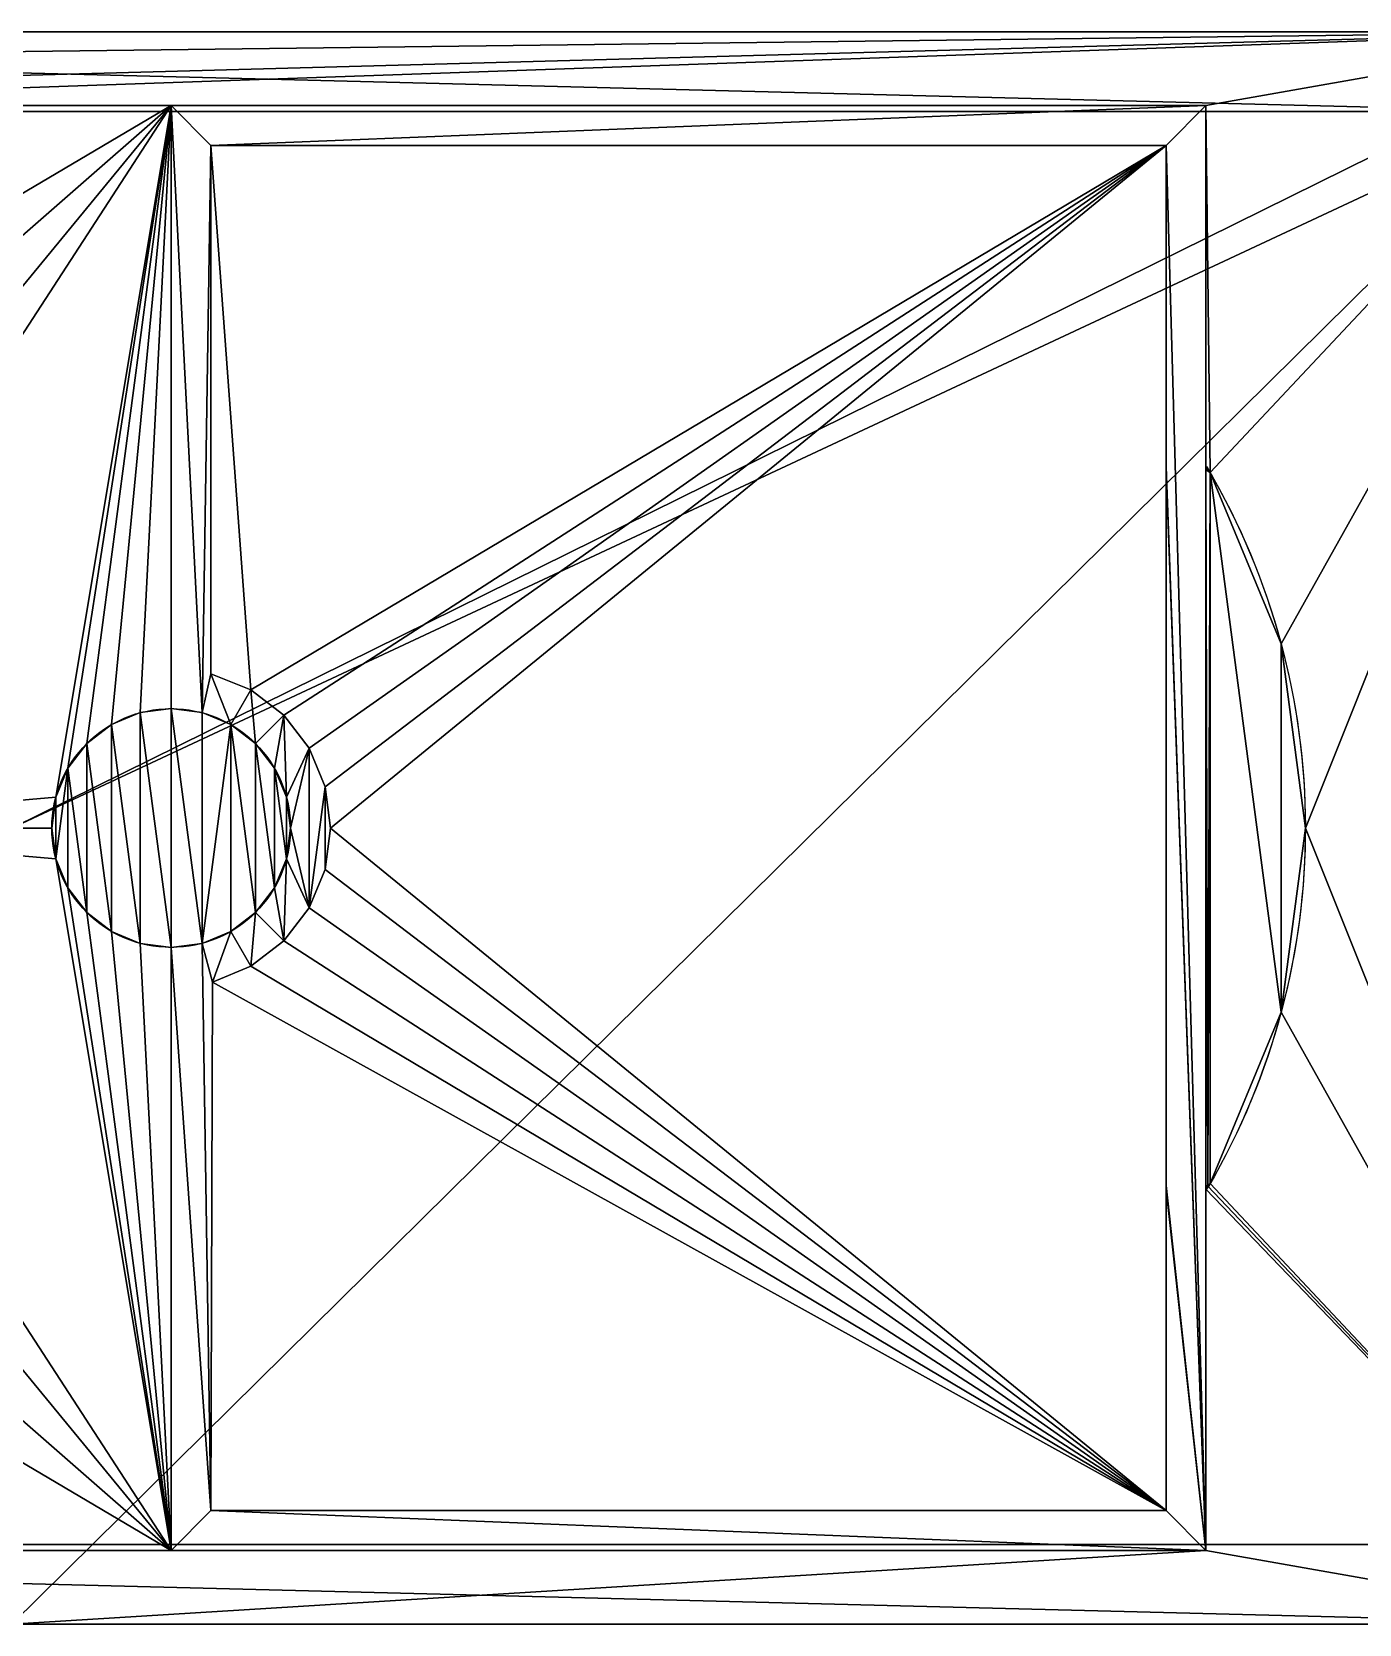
# Model space of a CAD drawing. Extents: x 14.6 to 67.6, y 90.1 to 110.1.
# Drawn here: x 41.33 to 58, y 90.14 to 110.14 of the extents above; entities that cross this region are included whole.
import ezdxf

# ---------------------------------------------------------------- set-up
doc = ezdxf.new("R2010")
doc.units = 0
doc.layers.get('0').update_dxf_attribs({"color": 13, "linetype": 'CONTINUOUS'})

# ---------------------------------------------------------------- blocks, each defined once
blk = doc.blocks.new('GROUP_1')
for p, q in [((6.25, 20, 23.65), (46.75, 20, 23.65)), ((28.5, 19.074, 54.55), (28.5, 11.5, 54.55)), ((29, 18.574, 54.55), (29, 11.938, 54.55)), ((41, 5.511, 54.55), (41, 14.5, 54.55)), ((41.5, 5.511, 54.55), (41.5, 14.5, 54.55)), ((28.5, 11.5, 54.55), (28.5, 8.5, 54.55)), ((28.5, 8.5, 54.55), (28.5, 0.926, 54.55)), ((29.019, 8.064, 54.55), (29, 1.426, 54.55)), ((41, 5.464, 54.55), (41, 5.511, 54.55)), ((41.5, 5.464, 54.55), (41.5, 5.511, 54.55)), ((46.75, 0, 44.15), (26.5, 0, 44.15)), ((26.5, 0, 23.65), (46.75, 0, 23.65))]:
    blk.add_line(p, q)
at = {"color": 250}
for p, q in [((46.75, 20, 18.65), (6.25, 20, 18.65)), ((46.75, 20, 44.15), (6.25, 20, 44.15)), ((16.25, 20, 53.25), (46.75, 20, 53.25)), ((20.25, 19.074, 54.55), (28.5, 19.074, 54.55)), ((20.25, 19.074, 53.25), (41.5, 19.074, 53.25)), ((28.5, 19.074, 54.55), (41.5, 19.074, 54.55)), ((41.5, 14.536, 53.25), (41.5, 19.074, 53.25)), ((41.5, 14.536, 54.55), (41.5, 19.074, 54.55)), ((41.5, 19.074, 53.25), (41.5, 19.074, 54.55)), ((7.25, 19, 17.15), (45.75, 19, 17.15)), ((41, 18.574, 54.55), (29, 18.574, 54.55)), ((41, 14.536, 54.55), (41, 18.574, 54.55)), ((41.5, 14.536, 53.25), (41.5, 14.536, 54.55)), ((41.5, 14.5, 53.25), (41.5, 14.5, 54.55)), ((41.553, 14.466, 53.25), (41.553, 14.466, 54.55)), ((42.446, 12.312, 53.25), (42.446, 12.312, 54.55)), ((42.75, 10, 53.25), (42.75, 10, 54.55)), ((42.446, 7.688, 53.25), (42.446, 7.688, 54.55)), ((41, 1.426, 54.55), (41, 5.464, 54.55)), ((41.5, 5.511, 53.25), (41.5, 5.464, 53.25)), ((41.5, 5.511, 53.25), (41.5, 5.511, 54.55)), ((41.5, 5.464, 53.25), (41.5, 5.464, 54.55)), ((41.5, 5.464, 54.55), (41.5, 0.926, 54.55)), ((41.5, 5.464, 53.25), (41.5, 0.926, 53.25)), ((41.527, 5.5, 53.25), (41.527, 5.5, 54.55)), ((41.553, 5.534, 53.25), (41.553, 5.534, 54.55)), ((29, 1.426, 54.55), (41, 1.426, 54.55)), ((45.75, 1, 17.15), (7.25, 1, 17.15)), ((20.25, 0.926, 54.55), (28.5, 0.926, 54.55)), ((20.25, 0.926, 53.25), (41.5, 0.926, 53.25)), ((28.5, 0.926, 54.55), (41.5, 0.926, 54.55)), ((41.5, 0.926, 53.25), (41.5, 0.926, 54.55)), ((46.75, 0, 18.65), (26.5, 0, 18.65)), ((46.75, 0, 53.25), (26.5, 0, 53.25))]:
    blk.add_line(p, q, dxfattribs=at)
blk.add_polyline3d([(41, 14.5, 54.55), (41, 14.536, 54.55)], dxfattribs=at)
blk.add_polyline3d([(29, 11.938, 54.55), (29.502, 11.736, 54.55), (29.917, 11.417, 54.55), (30.236, 11.002, 54.55), (30.436, 10.519, 54.55), (30.504, 10, 54.55), (30.436, 9.481, 54.55), (30.236, 8.998, 54.55), (29.917, 8.583, 54.55), (29.502, 8.264, 54.55), (29.019, 8.064, 54.55)])
at = {"color": 250, "extrusion": (0, 0, -1)}
for centre, radius, start, end in [((-33.818, 10, -54.55), 8.932, 149.4428, 149.6404), ((-33.818, 10, -53.25), 8.932, 149.4428, 210.2699), ((-33.818, 10, -54.55), 8.932, 149.6404, 210.2699), ((-42.75, 10, -54.55), 4.67, 285.1994, 285.5609), ((-42.75, 10, -53.25), 4.67, 285.1994, 285.5609), ((-33.818, 10, -53.25), 8.932, 210.2699, 210.5572)]:
    blk.add_arc(centre, radius, start, end, dxfattribs=at)
at = {"extrusion": (0, 0, -1)}
for start, end in [(270, 90), (90, 270)]:
    blk.add_arc((-28.5, 10, -54.55), 1.5, start, end, dxfattribs=at)
at = {"color": 250}
mesh = blk.add_polyface(dxfattribs=at)
corners = [(9.179, 2.929, 54.55), (10.116, 8.356, 54.55), (9.9, 10, 54.55), (11.25, 1.34, 54.55), (10.751, 6.825, 54.55), (11.76, 5.51, 54.55), (13.662, 0.341, 54.55), (13.075, 4.501, 54.55), (14.606, 3.866, 54.55), (16.25, 0, 54.55), (16.25, 3.65, 54.55), (18.838, 0.341, 54.55), (17.894, 3.866, 54.55), (19.425, 4.501, 54.55), (20.25, 0.926, 54.55), (20.74, 5.51, 54.55), (28.5, 0.926, 54.55), (21.749, 6.825, 54.55), (22.384, 8.356, 54.55), (22.6, 10, 54.55), (27.051, 9.612, 54.55), (27, 10, 54.55), (27.201, 9.25, 54.55), (27.439, 8.939, 54.55), (27.75, 8.701, 54.55), (28.112, 8.551, 54.55), (28.5, 8.5, 54.55), (6.591, 7.412, 54.55), (6.591, 12.588, 54.55), (6.25, 10, 54.55), (7.59, 5, 54.55), (7.59, 15, 54.55), (9.179, 17.071, 54.55), (10.116, 11.644, 54.55), (11.25, 18.66, 54.55), (10.751, 13.175, 54.55), (11.76, 14.49, 54.55), (13.662, 19.659, 54.55), (13.075, 15.499, 54.55), (14.606, 16.134, 54.55), (16.25, 20, 54.55), (16.25, 16.35, 54.55), (17.894, 16.134, 54.55), (18.838, 19.659, 54.55), (19.425, 15.499, 54.55), (20.25, 19.074, 54.55), (20.74, 14.49, 54.55), (28.5, 19.074, 54.55), (21.749, 13.175, 54.55), (22.384, 11.644, 54.55), (27.051, 10.388, 54.55), (27.201, 10.75, 54.55), (27.439, 11.061, 54.55), (27.75, 11.299, 54.55), (28.112, 11.449, 54.55), (28.5, 11.5, 54.55)]
mesh.append_faces([[corners[k] for k in face] for face in [(25, 16, 26), (27, 28, 29), (47, 54, 55)]], dxfattribs={"vtx0": -1, "color": 250})
mesh.append_faces([[corners[k] for k in face] for face in [(1, 3, 4), (4, 3, 5), (5, 6, 7), (7, 6, 8), (8, 9, 10), (10, 11, 12), (12, 11, 13), (13, 14, 15), (15, 16, 17), (17, 16, 18), (18, 16, 19), (20, 16, 22), (22, 16, 23), (23, 16, 24), (24, 16, 25), (28, 30, 31), (31, 30, 32), (32, 33, 34), (34, 36, 37), (37, 39, 40), (40, 42, 43), (43, 44, 45), (45, 46, 47), (50, 19, 21)]], dxfattribs={"vtx0": -1, "vtx1": -1, "color": 250})
mesh.append_faces([[corners[k] for k in face] for face in [(19, 16, 20), (32, 0, 2), (47, 19, 50)]], dxfattribs={"vtx0": -1, "vtx1": -1, "vtx2": -1, "color": 250})
mesh.append_faces([[corners[k] for k in face] for face in [(0, 1, 2), (1, 0, 3), (5, 3, 6), (8, 6, 9), (10, 9, 11), (13, 11, 14), (15, 14, 16), (19, 20, 21), (28, 27, 30), (32, 30, 0), (32, 2, 33), (34, 33, 35), (34, 35, 36), (37, 36, 38), (37, 38, 39), (40, 39, 41), (40, 41, 42), (43, 42, 44), (45, 44, 46), (47, 46, 48), (47, 48, 49), (47, 49, 19), (47, 50, 51), (47, 51, 52), (47, 52, 53), (47, 53, 54)]], dxfattribs={"vtx0": -1, "vtx2": -1, "color": 250})
mesh = blk.add_polyface(dxfattribs=at)
corners = [(6.25, 20, 23.65), (46.75, 20, 18.65), (6.25, 20, 18.65), (46.75, 20, 20.15), (46.75, 20, 23.65)]
mesh.append_faces([[corners[k] for k in face] for face in [(0, 1, 2), (3, 0, 4)]], dxfattribs={"vtx0": -1, "color": 250})
mesh.append_faces([[corners[k] for k in face] for face in [(1, 0, 3)]], dxfattribs={"vtx0": -1, "vtx1": -1, "color": 250})
mesh = blk.add_polyface()
corners = [(46.75, 20, 44.15), (6.25, 18.9, 44.15), (6.25, 20, 44.15), (26.5, 0, 44.15), (46.75, 0, 44.15), (46.75, 18.9, 44.15), (46.75, 1.1, 44.15), (6.25, 10, 44.15), (6.25, 0, 44.15), (6.25, 1.1, 44.15)]
mesh.append_faces([[corners[k] for k in face] for face in [(0, 1, 2), (4, 5, 6), (7, 8, 9)]], dxfattribs={"vtx0": -1})
mesh.append_faces([[corners[k] for k in face] for face in [(3, 0, 4), (8, 1, 3)]], dxfattribs={"vtx0": -1, "vtx1": -1})
mesh.append_faces([[corners[k] for k in face] for face in [(1, 0, 3)]], dxfattribs={"vtx0": -1, "vtx1": -1, "vtx2": -1})
mesh.append_faces([[corners[k] for k in face] for face in [(4, 0, 5), (8, 7, 1)]], dxfattribs={"vtx0": -1, "vtx2": -1})
mesh = blk.add_polyface(dxfattribs=at)
corners = [(6.25, 20, 44.15), (46.75, 20, 23.65), (6.25, 20, 23.65), (46.75, 20, 44.15)]
mesh.append_faces([[corners[k] for k in face] for face in [(0, 1, 2), (1, 0, 3)]], dxfattribs={"vtx0": -1, "color": 250})
mesh = blk.add_polyface()
corners = [(46.75, 20, 23.65), (6.25, 0, 23.65), (6.25, 20, 23.65), (26.5, 0, 23.65), (46.75, 0, 23.65)]
mesh.append_faces([[corners[k] for k in face] for face in [(0, 1, 2), (3, 0, 4)]], dxfattribs={"vtx0": -1})
mesh.append_faces([[corners[k] for k in face] for face in [(1, 0, 3)]], dxfattribs={"vtx0": -1, "vtx1": -1})
mesh = blk.add_polyface(dxfattribs=at)
corners = [(6.25, 20, 53.25), (46.75, 20, 44.15), (6.25, 20, 44.15), (46.75, 20, 47.75), (46.75, 20, 53.25), (16.25, 20, 53.25)]
mesh.append_faces([[corners[k] for k in face] for face in [(0, 1, 2), (4, 0, 5)]], dxfattribs={"vtx0": -1, "color": 250})
mesh.append_faces([[corners[k] for k in face] for face in [(1, 0, 3), (3, 0, 4)]], dxfattribs={"vtx0": -1, "vtx1": -1, "color": 250})
mesh = blk.add_polyface(dxfattribs=at)
corners = [(46.75, 20, 18.65), (6.25, 0, 18.65), (6.25, 20, 18.65), (26.5, 0, 18.65), (46.75, 0, 18.65)]
mesh.append_faces([[corners[k] for k in face] for face in [(0, 1, 2), (3, 0, 4)]], dxfattribs={"vtx0": -1, "color": 250})
mesh.append_faces([[corners[k] for k in face] for face in [(1, 0, 3)]], dxfattribs={"vtx0": -1, "vtx1": -1, "color": 250})
mesh = blk.add_polyface(dxfattribs=at)
corners = [(6.25, 20, 18.65), (45.75, 19, 17.15), (7.25, 19, 17.15), (46.75, 20, 18.65)]
mesh.append_faces([[corners[k] for k in face] for face in [(0, 1, 2), (1, 0, 3)]], dxfattribs={"vtx0": -1, "color": 250})
mesh = blk.add_polyface(dxfattribs=at)
corners = [(41.553, 14.466, 53.25), (41.5, 14.536, 53.25), (41.5, 14.5, 53.25), (41.5, 19.074, 53.25), (26.5, 0, 53.25), (18.838, 0.341, 53.25), (16.25, 0, 53.25), (20.25, 0.926, 53.25), (41.5, 0.926, 53.25), (46.75, 0, 53.25), (41.5, 5.464, 53.25), (41.527, 5.5, 53.25), (41.553, 5.534, 53.25), (42.446, 7.688, 53.25), (42.75, 10, 53.25), (46.773, 12.372, 53.25), (46.75, 12.402, 53.25), (18.838, 19.659, 53.25), (46.75, 20, 53.25), (16.25, 20, 53.25), (20.25, 19.074, 53.25), (42.446, 12.312, 53.25)]
mesh.append_faces([[corners[k] for k in face] for face in [(0, 1, 2), (4, 5, 6), (17, 18, 19)]], dxfattribs={"vtx0": -1, "color": 250})
mesh.append_faces([[corners[k] for k in face] for face in [(1, 0, 3), (5, 4, 7), (7, 4, 8), (8, 9, 10), (10, 9, 11), (11, 9, 12), (12, 9, 13), (13, 9, 14), (18, 9, 16)]], dxfattribs={"vtx0": -1, "vtx1": -1, "color": 250})
mesh.append_faces([[corners[k] for k in face] for face in [(18, 3, 0), (18, 14, 9)]], dxfattribs={"vtx0": -1, "vtx1": -1, "vtx2": -1, "color": 250})
mesh.append_faces([[corners[k] for k in face] for face in [(8, 4, 9), (18, 17, 20), (18, 20, 3), (18, 0, 21), (18, 21, 14)]], dxfattribs={"vtx0": -1, "vtx2": -1, "color": 250})
mesh.append_faces([[corners[k] for k in face] for face in [(15, 16, 9)]], dxfattribs={"vtx1": -1, "color": 250})
mesh = blk.add_polyface(dxfattribs=at)
corners = [(20.25, 19.074, 54.55), (41.5, 19.074, 53.25), (20.25, 19.074, 53.25), (41.5, 19.074, 54.55), (28.5, 19.074, 54.55)]
mesh.append_faces([[corners[k] for k in face] for face in [(0, 1, 2), (3, 0, 4)]], dxfattribs={"vtx0": -1, "color": 250})
mesh.append_faces([[corners[k] for k in face] for face in [(1, 0, 3)]], dxfattribs={"vtx0": -1, "vtx1": -1, "color": 250})
mesh = blk.add_polyface(dxfattribs=at)
corners = [(28.888, 8.551, 54.55), (29.019, 8.064, 54.55), (29.25, 8.701, 54.55), (29, 1.426, 54.55), (29.502, 8.264, 54.55), (29.561, 8.939, 54.55), (29.917, 8.583, 54.55), (29.799, 9.25, 54.55), (29.949, 9.612, 54.55), (30.236, 8.998, 54.55), (30, 10, 54.55), (30.236, 11.002, 54.55), (30.436, 10.519, 54.55), (30.436, 9.481, 54.55), (30.504, 10, 54.55), (29.25, 11.299, 54.55), (29, 11.938, 54.55), (28.888, 11.449, 54.55), (29.502, 11.736, 54.55), (29.561, 11.061, 54.55), (29.917, 11.417, 54.55), (29.799, 10.75, 54.55), (29.949, 10.388, 54.55), (28.5, 0.926, 54.55), (28.5, 8.5, 54.55), (41.5, 0.926, 54.55), (41, 1.426, 54.55), (41, 5.464, 54.55), (41, 5.511, 54.55), (41, 14.5, 54.55), (41, 14.536, 54.55), (41, 18.574, 54.55), (28.5, 19.074, 54.55), (28.5, 11.5, 54.55), (29, 18.574, 54.55), (41.5, 19.074, 54.55), (41.5, 5.464, 54.55), (41.5, 5.511, 54.55), (41.5, 14.5, 54.55), (41.5, 14.536, 54.55)]
mesh.append_faces([[corners[k] for k in face] for face in [(12, 13, 14), (17, 32, 33), (35, 38, 39)]], dxfattribs={"vtx0": -1, "color": 250})
mesh.append_faces([[corners[k] for k in face] for face in [(0, 1, 2), (1, 0, 3), (2, 4, 5), (5, 6, 7), (7, 6, 8), (8, 9, 10), (11, 9, 12), (15, 16, 17), (16, 15, 18), (18, 19, 20), (20, 22, 11), (23, 3, 24), (24, 3, 0), (3, 25, 26), (26, 25, 27), (27, 25, 28), (28, 25, 29), (29, 25, 30), (30, 25, 31), (32, 34, 35), (34, 17, 16)]], dxfattribs={"vtx0": -1, "vtx1": -1, "color": 250})
mesh.append_faces([[corners[k] for k in face] for face in [(10, 9, 11), (32, 17, 34), (35, 31, 25)]], dxfattribs={"vtx0": -1, "vtx1": -1, "vtx2": -1, "color": 250})
mesh.append_faces([[corners[k] for k in face] for face in [(2, 1, 4), (5, 4, 6), (8, 6, 9), (12, 9, 13), (18, 15, 19), (20, 19, 21), (20, 21, 22), (11, 22, 10), (3, 23, 25), (35, 34, 31), (35, 25, 36), (35, 36, 37), (35, 37, 38)]], dxfattribs={"vtx0": -1, "vtx2": -1, "color": 250})
mesh = blk.add_polyface(dxfattribs=at)
corners = [(41.5, 19.074, 53.25), (41.5, 14.536, 54.55), (41.5, 14.536, 53.25), (41.5, 19.074, 54.55)]
mesh.append_faces([[corners[k] for k in face] for face in [(0, 1, 2), (1, 0, 3)]], dxfattribs={"vtx0": -1, "color": 250})
mesh = blk.add_polyface(dxfattribs=at)
corners = [(45.75, 19, 17.15), (7.25, 1, 17.15), (7.25, 19, 17.15), (45.75, 1, 17.15)]
mesh.append_faces([[corners[k] for k in face] for face in [(0, 1, 2), (1, 0, 3)]], dxfattribs={"vtx0": -1, "color": 250})
at = {"color": 2}
mesh = blk.add_polyface(dxfattribs=at)
corners = [(41, 1.426, 54.55), (29.019, 8.064, 54.55), (29, 1.426, 54.55), (29.502, 8.264, 54.55), (29.917, 8.583, 54.55), (30.236, 8.998, 54.55), (30.436, 9.481, 54.55), (30.504, 10, 54.55), (29.502, 11.736, 54.55), (29, 18.574, 54.55), (29, 11.938, 54.55), (41, 18.574, 54.55), (29.917, 11.417, 54.55), (30.236, 11.002, 54.55), (30.436, 10.519, 54.55), (41, 5.464, 54.55), (41, 5.511, 54.55), (41, 14.5, 54.55), (41, 14.536, 54.55)]
mesh.append_faces([[corners[k] for k in face] for face in [(0, 1, 2), (8, 9, 10), (11, 17, 18)]], dxfattribs={"vtx0": -1, "color": 2})
mesh.append_faces([[corners[k] for k in face] for face in [(1, 0, 3), (3, 0, 4), (4, 0, 5), (5, 0, 6), (6, 0, 7), (9, 8, 11)]], dxfattribs={"vtx0": -1, "vtx1": -1, "color": 2})
mesh.append_faces([[corners[k] for k in face] for face in [(11, 7, 0)]], dxfattribs={"vtx0": -1, "vtx1": -1, "vtx2": -1, "color": 2})
mesh.append_faces([[corners[k] for k in face] for face in [(11, 8, 12), (11, 12, 13), (11, 13, 14), (11, 14, 7), (11, 0, 15), (11, 15, 16), (11, 16, 17)]], dxfattribs={"vtx0": -1, "vtx2": -1, "color": 2})
at = {"color": 250}
mesh = blk.add_polyface(dxfattribs=at)
corners = [(41.5, 14.536, 53.25), (41.5, 14.5, 54.55), (41.5, 14.5, 53.25), (41.5, 14.536, 54.55)]
mesh.append_faces([[corners[k] for k in face] for face in [(0, 1, 2), (1, 0, 3)]], dxfattribs={"vtx0": -1, "color": 250})
mesh = blk.add_polyface(dxfattribs=at)
corners = [(41.5, 14.5, 54.55), (41.553, 14.466, 53.25), (41.5, 14.5, 53.25), (41.553, 14.466, 54.55)]
mesh.append_faces([[corners[k] for k in face] for face in [(0, 1, 2), (1, 0, 3)]], dxfattribs={"vtx0": -1, "color": 250})
mesh = blk.add_polyface(dxfattribs=at)
corners = [(41.527, 5.5, 54.55), (41.5, 14.5, 54.55), (41.5, 5.511, 54.55), (41.553, 14.466, 54.55), (41.553, 5.534, 54.55), (42.446, 7.688, 54.55), (42.446, 12.312, 54.55), (42.75, 10, 54.55)]
mesh.append_faces([[corners[k] for k in face] for face in [(0, 1, 2), (6, 5, 7)]], dxfattribs={"vtx0": -1, "color": 250})
mesh.append_faces([[corners[k] for k in face] for face in [(1, 0, 3), (3, 5, 6)]], dxfattribs={"vtx0": -1, "vtx1": -1, "color": 250})
mesh.append_faces([[corners[k] for k in face] for face in [(3, 0, 4), (3, 4, 5)]], dxfattribs={"vtx0": -1, "vtx2": -1, "color": 250})
mesh = blk.add_polyface(dxfattribs=at)
corners = [(41.553, 14.466, 53.25), (42.446, 12.312, 54.55), (42.446, 12.312, 53.25), (41.553, 14.466, 54.55)]
mesh.append_faces([[corners[k] for k in face] for face in [(0, 1, 2), (1, 0, 3)]], dxfattribs={"vtx0": -1, "color": 250})
mesh = blk.add_polyface(dxfattribs=at)
corners = [(42.446, 12.312, 53.25), (42.75, 10, 54.55), (42.75, 10, 53.25), (42.446, 12.312, 54.55)]
mesh.append_faces([[corners[k] for k in face] for face in [(0, 1, 2), (1, 0, 3)]], dxfattribs={"vtx0": -1, "color": 250})
mesh = blk.add_polyface(dxfattribs=at)
corners = [(27.051, 9.612, 54.55), (27.051, 10.388, 54.55), (27, 10, 54.55), (27.201, 10.75, 54.55), (27.201, 9.25, 54.55), (27.439, 8.939, 54.55), (27.439, 11.061, 54.55), (27.75, 8.701, 54.55), (27.75, 11.299, 54.55), (28.112, 8.551, 54.55), (28.112, 11.449, 54.55), (28.5, 8.5, 54.55), (28.5, 11.5, 54.55)]
mesh.append_faces([[corners[k] for k in face] for face in [(0, 1, 2), (10, 11, 12)]], dxfattribs={"vtx0": -1, "color": 250})
mesh.append_faces([[corners[k] for k in face] for face in [(1, 0, 3), (3, 5, 6), (6, 7, 8), (8, 9, 10)]], dxfattribs={"vtx0": -1, "vtx1": -1, "color": 250})
mesh.append_faces([[corners[k] for k in face] for face in [(3, 0, 4), (3, 4, 5), (6, 5, 7), (8, 7, 9), (10, 9, 11)]], dxfattribs={"vtx0": -1, "vtx2": -1, "color": 250})
mesh = blk.add_polyface(dxfattribs=at)
corners = [(28.888, 8.551, 54.55), (28.5, 11.5, 54.55), (28.5, 8.5, 54.55), (28.888, 11.449, 54.55), (29.25, 11.299, 54.55), (29.25, 8.701, 54.55), (29.561, 8.939, 54.55), (29.561, 11.061, 54.55), (29.799, 9.25, 54.55), (29.799, 10.75, 54.55), (29.949, 9.612, 54.55), (29.949, 10.388, 54.55), (30, 10, 54.55)]
mesh.append_faces([[corners[k] for k in face] for face in [(0, 1, 2), (11, 10, 12)]], dxfattribs={"vtx0": -1, "color": 250})
mesh.append_faces([[corners[k] for k in face] for face in [(1, 0, 3), (3, 0, 4), (4, 6, 7), (7, 8, 9), (9, 10, 11)]], dxfattribs={"vtx0": -1, "vtx1": -1, "color": 250})
mesh.append_faces([[corners[k] for k in face] for face in [(4, 0, 5), (4, 5, 6), (7, 6, 8), (9, 8, 10)]], dxfattribs={"vtx0": -1, "vtx2": -1, "color": 250})
mesh = blk.add_polyface(dxfattribs=at)
corners = [(42.75, 10, 53.25), (42.446, 7.688, 54.55), (42.446, 7.688, 53.25), (42.75, 10, 54.55)]
mesh.append_faces([[corners[k] for k in face] for face in [(0, 1, 2), (1, 0, 3)]], dxfattribs={"vtx0": -1, "color": 250})
mesh = blk.add_polyface(dxfattribs=at)
corners = [(42.446, 7.688, 53.25), (41.553, 5.534, 54.55), (41.553, 5.534, 53.25), (42.446, 7.688, 54.55)]
mesh.append_faces([[corners[k] for k in face] for face in [(0, 1, 2), (1, 0, 3)]], dxfattribs={"vtx0": -1, "color": 250})
mesh = blk.add_polyface(dxfattribs=at)
corners = [(41.5, 5.511, 53.25), (41.5, 5.464, 54.55), (41.5, 5.464, 53.25), (41.5, 5.511, 54.55)]
mesh.append_faces([[corners[k] for k in face] for face in [(0, 1, 2), (1, 0, 3)]], dxfattribs={"vtx0": -1, "color": 250})
mesh = blk.add_polyface(dxfattribs=at)
corners = [(41.527, 5.5, 54.55), (41.5, 5.511, 53.25), (41.527, 5.5, 53.25), (41.5, 5.511, 54.55)]
mesh.append_faces([[corners[k] for k in face] for face in [(0, 1, 2), (1, 0, 3)]], dxfattribs={"vtx0": -1, "color": 250})
mesh = blk.add_polyface(dxfattribs=at)
corners = [(41.5, 5.464, 53.25), (41.5, 0.926, 54.55), (41.5, 0.926, 53.25), (41.5, 5.464, 54.55)]
mesh.append_faces([[corners[k] for k in face] for face in [(0, 1, 2), (1, 0, 3)]], dxfattribs={"vtx0": -1, "color": 250})
mesh = blk.add_polyface(dxfattribs=at)
corners = [(41.553, 5.534, 53.25), (41.527, 5.5, 54.55), (41.527, 5.5, 53.25), (41.553, 5.534, 54.55)]
mesh.append_faces([[corners[k] for k in face] for face in [(0, 1, 2), (1, 0, 3)]], dxfattribs={"vtx0": -1, "color": 250})
mesh = blk.add_polyface(dxfattribs=at)
corners = [(46.75, 0, 18.65), (7.25, 1, 17.15), (45.75, 1, 17.15), (6.25, 0, 18.65), (26.5, 0, 18.65)]
mesh.append_faces([[corners[k] for k in face] for face in [(0, 1, 2), (3, 0, 4)]], dxfattribs={"vtx0": -1, "color": 250})
mesh.append_faces([[corners[k] for k in face] for face in [(1, 0, 3)]], dxfattribs={"vtx0": -1, "vtx1": -1, "color": 250})
mesh = blk.add_polyface(dxfattribs=at)
corners = [(41.5, 0.926, 54.55), (20.25, 0.926, 53.25), (41.5, 0.926, 53.25), (20.25, 0.926, 54.55), (28.5, 0.926, 54.55)]
mesh.append_faces([[corners[k] for k in face] for face in [(0, 1, 2), (3, 0, 4)]], dxfattribs={"vtx0": -1, "color": 250})
mesh.append_faces([[corners[k] for k in face] for face in [(1, 0, 3)]], dxfattribs={"vtx0": -1, "vtx1": -1, "color": 250})
mesh = blk.add_polyface(dxfattribs=at)
corners = [(46.75, 0, 23.65), (26.5, 0, 18.65), (46.75, 0, 18.65), (26.5, 0, 23.65)]
mesh.append_faces([[corners[k] for k in face] for face in [(0, 1, 2), (1, 0, 3)]], dxfattribs={"vtx0": -1, "color": 250})
mesh = blk.add_polyface(dxfattribs=at)
corners = [(46.75, 0, 53.25), (26.5, 0, 44.15), (46.75, 0, 44.15), (26.5, 0, 53.25)]
mesh.append_faces([[corners[k] for k in face] for face in [(0, 1, 2), (1, 0, 3)]], dxfattribs={"vtx0": -1, "color": 250})
mesh = blk.add_polyface(dxfattribs=at)
corners = [(46.75, 0, 44.15), (26.5, 0, 23.65), (46.75, 0, 23.65), (26.5, 0, 44.15)]
mesh.append_faces([[corners[k] for k in face] for face in [(0, 1, 2), (1, 0, 3)]], dxfattribs={"vtx0": -1, "color": 250})

msp = doc.modelspace()

# ---------------------------------------------------------------- block references
msp.add_blockref('GROUP_1', (14.576, 90.136, -17.15))

doc.saveas('drawing.dxf')
